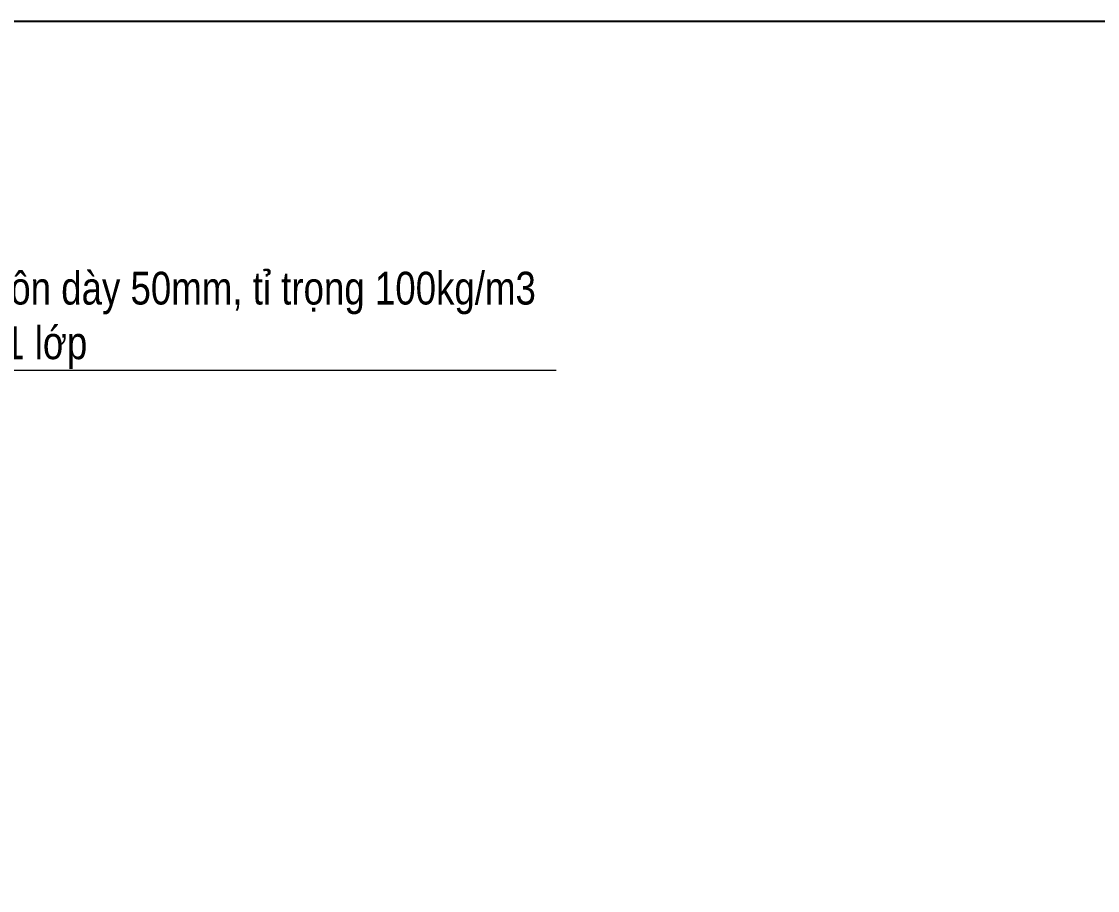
# Model space of a CAD drawing. Header units: millimetres. Extents: x -46397 to 283259, y -8690 to 23983.
# Drawn here: x -19707 to -17082, y 3820 to 5941 of the extents above; entities that cross this region are included whole.
import ezdxf
from ezdxf import colors
from ezdxf.entities.mleader import LeaderData, LeaderLine
from ezdxf.math import Vec2, Vec3

# ---------------------------------------------------------------- set-up
doc = ezdxf.new("R2010")
doc.units = ezdxf.units.MM
doc.layers.add('Dtext', color=255, linetype='Continuous', lineweight=20)
doc.styles.add('Chu va so', font='arial.ttf')
doc.styles.add('GHI CHÚ 2', font='arial.ttf', dxfattribs={"width": 0.8, "height": 1})
doc.styles.add('TCVN', font='arial.ttf')

# ---------------------------------------------------------------- blocks, each defined once
blk = doc.blocks.new('_Dot')
at = {"color": 0, "linetype": 'ByBlock', "lineweight": -2}
blk.add_line((-0.5, 0), (-1, 0), dxfattribs=at)
at = {"color": 0, "linetype": 'ByBlock', "const_width": 0.5}
blk.add_lwpolyline([(-0.25, 0, 1), (0.25, 0, 1)], format="xyb", close=True, dxfattribs=at)
blk = doc.blocks.new('*U1840')
at = {"lineweight": 25}
for points in [[(0, 0), (16755.9, 0), (16755.9, 10976), (0, 10976)], [(0, 0), (12669.1, 0), (12669.1, 10976), (0, 10976)]]:
    blk.add_lwpolyline(points, close=True, dxfattribs=at)
at = {"layer": 'Dtext', "ltscale": 0.1}
for tag, p, height, style in [('REV_3', (12777, 4122.6), 73, 'TCVN'), ('FOR_APPROVAL3', (13506.9, 4117.5, -0.7), 87.6, 'TCVN'), ('FOR_APPROVAL2', (13506.9, 3845, -0.7), 87.6, 'TCVN'), ('REV_2', (12777, 3850.1), 73, 'TCVN'), ('REV_1', (12777, 3577.7), 73, 'TCVN'), ('FOR_APPROVAL1', (13506.9, 3572.6, -0.6), 87.6, 'TCVN'), ('NGUOI_VE', (14284.4, 3301.3, -0.6), 87.6, 'TCVN'), ('NGUOI_KIEM_2', (15058.3, 3301.3, -0.7), 87.6, 'TCVN'), ('NGUOI_DUYET', (15993.1, 3301.3, -0.7), 87.6, 'TCVN'), ('REV_0', (12777, 3305.2), 73, 'TCVN'), ('1.1_A4', (16040, 166.2, -0.7), 87.6, 'Chu va so'), ('A4_A4', (16331.4, 166.2, -0.7), 87.6, 'Chu va so'), ('REV.', (16571.4, 166.2, -0.7), 87.6, 'Chu va so')]:
    blk.add_attdef(tag, p, '', height=height, dxfattribs=dict(at, style=style))
for tag, p, height, style, width in [('NGAY_REV03', (12962, 4117.5, -0.7), 75.9, 'TCVN', 0.95), ('NGAY_REV02', (12962, 3845, -0.7), 75.9, 'TCVN', 0.95), ('NGAY_REV01', (12962, 3572.6, -0.7), 75.9, 'TCVN', 0.95), ('NGAY_REV0', (12962, 3300.1, -0.7), 75.9, 'TCVN', 0.95), ('DWD.NO', (12955.2, 71, -0.7), 116.8, 'Chu va so', 0.85)]:
    blk.add_attdef(tag, p, '', height=height, dxfattribs=dict(at, style=style, width=width))
at = {"layer": 'Dtext', "lineweight": 25, "ltscale": 0.1, "style": 'Chu va so'}
for tag, p, height in [('PROJECT_CODE', (13799.1, 1372), 175.1), ('TITLE1', (13040.6, 1046.3, -0.7), 116.8), ('TITLE2', (13040.6, 771.7, -0.7), 116.8), ('TITLE3', (13040.6, 499.3, -0.7), 116.8)]:
    blk.add_attdef(tag, p, '', height=height, dxfattribs=at)

msp = doc.modelspace()

# ---------------------------------------------------------------- leaders
at = {"color": 1}
ml = msp.add_multileader_mtext('Standard', dxfattribs=at)
ml.set_content('{\\C3;Bảo ôn dày 50mm, tỉ trọng 100kg/m3\\Pbọc 1 lớp}', color=1, style='GHI CHÚ 2')
ml.set_leader_properties(color=3, lineweight=9)
ml.set_arrow_properties(name='DOT')
ml.build(insert=Vec2(0, 0))
ml.multileader.update_dxf_attribs({"text_left_attachment_type": 5, "text_right_attachment_type": 5, "dogleg_length": 17.33, "arrow_head_size": 40})
ctx = ml.context
ctx.base_point, ctx.char_height, ctx.arrow_head_size, ctx.landing_gap_size, ctx.plane_origin = Vec3(-19918.35, 5089.39), 80, 40, 0.039, Vec3(-18023.31, 5376.82)
ctx.left_attachment, ctx.right_attachment = 5, 5
notes = []
notes.append((ctx, [(0, (1, 1, 0), (-19935.68, 5089.39), (1, 0), 17.33, [(1, [(-20203.34, 4779.28)], 0, [])])]))
ctx.mtext.insert, ctx.mtext.width, ctx.mtext.flow_direction = Vec3(-19918.31, 5329.9), 1538.2477, 5
for ctx, leaders in notes:
    for number, flags, end, landing, length, lines in leaders:
        leader = LeaderData()
        leader.index, (leader.has_last_leader_line, leader.has_dogleg_vector, leader.attachment_direction) = number, flags
        leader.last_leader_point, leader.dogleg_vector, leader.dogleg_length = Vec3(end), Vec3(landing), length
        for number, points, colour, breaks in lines:
            line = LeaderLine()
            line.index, line.vertices, line.color, line.breaks = number, Vec3.list(points), colors.encode_raw_color(colour), breaks
            leader.lines.append(line)
        ctx.leaders.append(leader)

# ---------------------------------------------------------------- next in the draw order: block references
at = {"xscale": 0.9084576280678549, "yscale": 0.9084576280678549, "zscale": 0.9084576280678549}
msp.add_blockref('*U1840', (-25147.51, -4030.53), dxfattribs=at)

doc.saveas('drawing.dxf')
